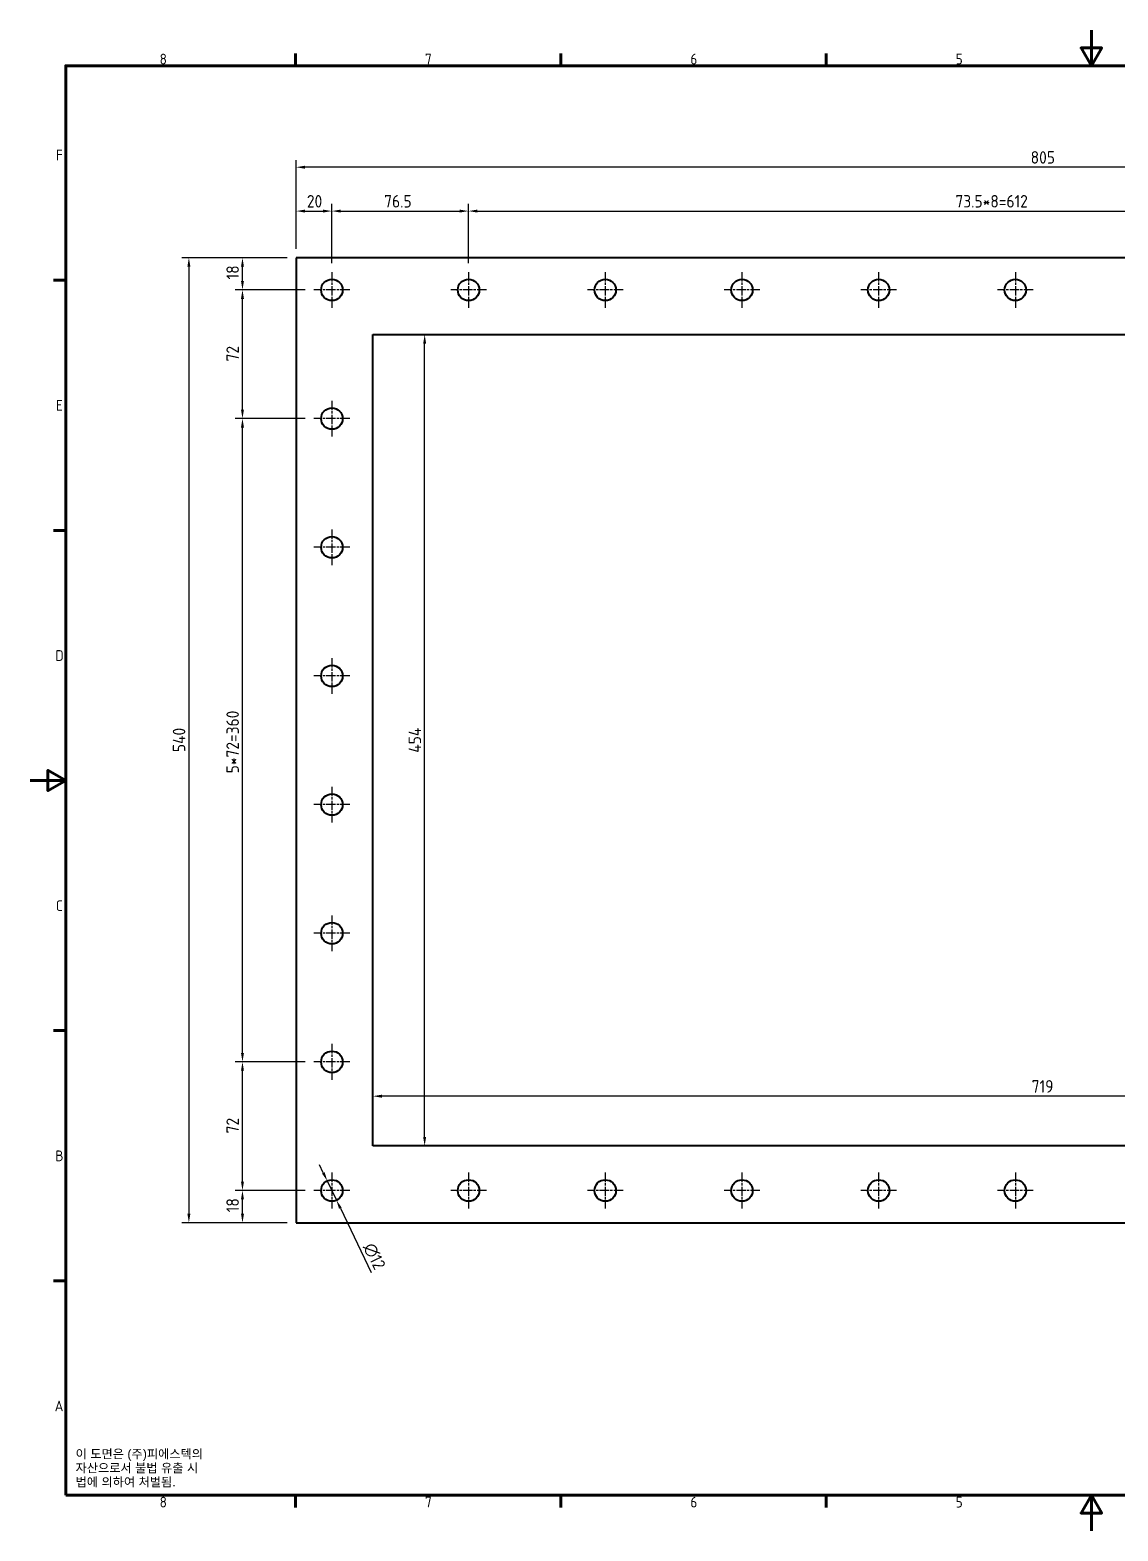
# Model space of a CAD drawing. Header units: millimetres. Extents: x 0 to 1188, y 0 to 840.
# Drawn here: x 0 to 609, y 0 to 840 of the extents above; entities that cross this region are included whole.
import ezdxf

# ---------------------------------------------------------------- set-up
doc = ezdxf.new("R2010")
doc.units = ezdxf.units.MM
doc.header["$LTSCALE"] = 2
doc.linetypes.add('CHAIN', pattern=[0.3543, 0.2362, -0.0295, 0.0591, -0.0295])
doc.layers.get('0').update_dxf_attribs({"color": 3, "lineweight": 25})
for name, color, linetype, lineweight in [('가시적인 것(ISO)', 3, 'Continuous', 40), ('경계(ISO)', 7, 'Continuous', 70), ('기호(ISO)', 5, 'Continuous', 25), ('중심 표식(ISO)', 1, 'Continuous', 25), ('치수(ISO)', 7, 'Continuous', 25)]:
    doc.layers.add(name, color=color, linetype=linetype, lineweight=lineweight)
doc.styles.add('문자 텍스트_M2B', font='isocp.shx')
doc.styles.add('문자 텍스트_PSTEK_POSCO', font='isocp.shx')
doc.styles.add('치수 텍스트_PSTEK_POSCO', font='isocp.shx')
doc.dimstyles.new('치수_PSTEK_POSCO', dxfattribs={"dimscale": 2, "dimtxt": 3.5, "dimasz": 2.5, "dimexe": 2, "dimexo": 2.5, "dimgap": 1, "dimtad": 1, "dimrnd": 1e-08, "dimdsep": 46, "dimtxsty": '치수 텍스트_PSTEK_POSCO', "dimcen": 0.09, "dimdle": 10, "dimclrd": 7, "dimclre": 7, "dimclrt": 2, "dimadec": 1, "dimazin": 2, "dimtfac": 1, "dimtmove": 0, "dimatfit": 3, "dimfxl": 0, "dimtolj": 1, "dimlwd": -1, "dimlwe": -1, "dimarcsym": 0})

# ---------------------------------------------------------------- blocks, each defined once
blk = doc.blocks.new('경계 Default Border')
at = {"layer": '경계(ISO)'}
for p, q in [((74.25, 410), (74.25, 413.4)), ((148.5, 410), (148.5, 413.4)), ((222.75, 410), (222.75, 413.4)), ((10, 350), (6.6, 350)), ((10, 280), (6.6, 280)), ((10, 140), (6.6, 140)), ((10, 70), (6.6, 70)), ((74.25, 10), (74.25, 6.6)), ((148.5, 10), (148.5, 6.6)), ((222.75, 10), (222.75, 6.6))]:
    blk.add_line(p, q, dxfattribs=at)
at = {"layer": '경계(ISO)', "flags": 128}
for points in [[(297, 420), (297, 410), (294.11, 415), (299.89, 415), (297, 410)], [(10, 10), (10, 410), (584, 410), (584, 10), (10, 10)], [(0, 210), (10, 210), (5, 212.89), (5, 207.11), (10, 210)], [(297, 0), (297, 10), (294.11, 5), (299.89, 5), (297, 10)]]:
    blk.add_lwpolyline(points, dxfattribs=at)
at = {"layer": '경계(ISO)', "color": 2, "char_height": 3, "attachment_point": 7, "style": '문자 텍스트_M2B'}
for s, insert in [('8', (36.27, 410.37)), ('7', (110.52, 410.39)), ('6', (184.77, 410.37)), ('5', (259.02, 410.37)), ('F', (7.24, 383.5)), ('E', (7.24, 313.47)), ('D', (7.08, 243.47)), ('C', (7.24, 173.47)), ('B', (7.08, 103.47)), ('A', (6.91, 33.49)), ('8', (36.27, 6.57)), ('7', (110.52, 6.59)), ('6', (184.77, 6.57)), ('5', (259.02, 6.57))]:
    blk.add_mtext(s, dxfattribs=dict(at, insert=insert))
blk = doc.blocks.new('*D22')
at = {"layer": 'Defpoints', "color": 0, "transparency": 16777216}
for p in [(168.9, 738.66), (148.9, 712.54), (168.9, 704.54)]:
    blk.add_point(p, dxfattribs=at)
at = {"layer": '치수(ISO)', "color": 7, "transparency": 16777216}
for p, q in [((148.9, 717.54), (148.9, 742.66)), ((168.9, 709.54), (168.9, 742.66)), ((153.9, 738.66), (163.9, 738.66))]:
    blk.add_line(p, q, dxfattribs=at)
for points in [[(153.9, 739.49), (153.9, 737.83), (148.9, 738.66)], [(163.9, 739.49), (163.9, 737.83), (168.9, 738.66)]]:
    blk.add_solid(points, dxfattribs=at)
at = {"layer": '치수(ISO)', "color": 2, "transparency": 16777216, "insert": (154.94, 744.16), "char_height": 7, "attachment_point": 4, "style": '치수 텍스트_PSTEK_POSCO'}
blk.add_mtext('\\A1;20', dxfattribs=at)
blk = doc.blocks.new('*D23')
at = {"layer": 'Defpoints', "color": 0, "transparency": 16777216}
for p in [(245.4, 738.66), (168.9, 704.54), (245.4, 704.54)]:
    blk.add_point(p, dxfattribs=at)
at = {"layer": '치수(ISO)', "color": 7, "transparency": 16777216}
for p, q in [((168.9, 709.54), (168.9, 742.66)), ((245.4, 709.54), (245.4, 742.66)), ((173.9, 738.66), (240.4, 738.66))]:
    blk.add_line(p, q, dxfattribs=at)
for points in [[(173.9, 739.49), (173.9, 737.83), (168.9, 738.66)], [(240.4, 739.49), (240.4, 737.83), (245.4, 738.66)]]:
    blk.add_solid(points, dxfattribs=at)
at = {"layer": '치수(ISO)', "color": 2, "transparency": 16777216, "insert": (198.18, 744.16), "char_height": 7, "attachment_point": 4, "style": '치수 텍스트_PSTEK_POSCO'}
blk.add_mtext('\\A1;76.5', dxfattribs=at)
blk = doc.blocks.new('*D24')
at = {"layer": 'Defpoints', "color": 0, "transparency": 16777216}
for p in [(857.4, 738.66), (245.4, 704.54), (857.4, 704.54)]:
    blk.add_point(p, dxfattribs=at)
at = {"layer": '치수(ISO)', "color": 7, "transparency": 16777216}
for p, q in [((245.4, 709.54), (245.4, 742.66)), ((857.4, 709.54), (857.4, 742.66)), ((250.4, 738.66), (852.4, 738.66))]:
    blk.add_line(p, q, dxfattribs=at)
for points in [[(250.4, 739.49), (250.4, 737.83), (245.4, 738.66)], [(852.4, 739.49), (852.4, 737.83), (857.4, 738.66)]]:
    blk.add_solid(points, dxfattribs=at)
at = {"layer": '치수(ISO)', "color": 2, "transparency": 16777216, "insert": (517.86, 744.16), "char_height": 7, "attachment_point": 4, "style": '치수 텍스트_PSTEK_POSCO'}
blk.add_mtext('\\A1;73.5*8=612', dxfattribs=at)
blk = doc.blocks.new('*D27')
at = {"layer": 'Defpoints', "color": 0, "transparency": 16777216}
for p in [(118.89, 190.54), (158.9, 190.54), (148.9, 172.54)]:
    blk.add_point(p, dxfattribs=at)
at = {"layer": '치수(ISO)', "color": 7, "transparency": 16777216}
for p, q in [((153.9, 190.54), (114.89, 190.54)), ((118.89, 177.54), (118.89, 185.54)), ((143.9, 172.54), (114.89, 172.54))]:
    blk.add_line(p, q, dxfattribs=at)
for points in [[(118.06, 185.54), (119.73, 185.54), (118.89, 190.54)], [(118.06, 177.54), (119.73, 177.54), (118.89, 172.54)]]:
    blk.add_solid(points, dxfattribs=at)
at = {"layer": '치수(ISO)', "color": 2, "transparency": 16777216, "insert": (113.39, 178.37), "char_height": 7, "attachment_point": 4, "rotation": 90, "style": '치수 텍스트_PSTEK_POSCO'}
blk.add_mtext('\\A1;18', dxfattribs=at)
blk = doc.blocks.new('*D28')
at = {"layer": 'Defpoints', "color": 0, "transparency": 16777216}
for p in [(118.89, 262.54), (158.9, 262.54), (158.9, 190.54)]:
    blk.add_point(p, dxfattribs=at)
at = {"layer": '치수(ISO)', "color": 7, "transparency": 16777216}
for p, q in [((153.9, 262.54), (114.89, 262.54)), ((118.89, 195.54), (118.89, 257.54)), ((153.9, 190.54), (114.89, 190.54))]:
    blk.add_line(p, q, dxfattribs=at)
for points in [[(118.06, 257.54), (119.73, 257.54), (118.89, 262.54)], [(118.06, 195.54), (119.73, 195.54), (118.89, 190.54)]]:
    blk.add_solid(points, dxfattribs=at)
at = {"layer": '치수(ISO)', "color": 2, "transparency": 16777216, "insert": (113.39, 222.5), "char_height": 7, "attachment_point": 4, "rotation": 90, "style": '치수 텍스트_PSTEK_POSCO'}
blk.add_mtext('\\A1;72', dxfattribs=at)
blk = doc.blocks.new('*D29')
at = {"layer": 'Defpoints', "color": 0, "transparency": 16777216}
for p in [(118.89, 622.54), (158.9, 622.54), (158.9, 262.54)]:
    blk.add_point(p, dxfattribs=at)
at = {"layer": '치수(ISO)', "color": 7, "transparency": 16777216}
for p, q in [((153.9, 622.54), (114.89, 622.54)), ((118.89, 267.54), (118.89, 617.54)), ((153.9, 262.54), (114.89, 262.54))]:
    blk.add_line(p, q, dxfattribs=at)
for points in [[(118.06, 617.54), (119.73, 617.54), (118.89, 622.54)], [(118.06, 267.54), (119.73, 267.54), (118.89, 262.54)]]:
    blk.add_solid(points, dxfattribs=at)
at = {"layer": '치수(ISO)', "color": 2, "transparency": 16777216, "insert": (113.39, 424), "char_height": 7, "attachment_point": 4, "rotation": 90, "style": '치수 텍스트_PSTEK_POSCO'}
blk.add_mtext('\\A1;5*72=360', dxfattribs=at)
blk = doc.blocks.new('*D30')
at = {"layer": 'Defpoints', "color": 0, "transparency": 16777216}
for p in [(118.89, 694.54), (158.9, 694.54), (158.9, 622.54)]:
    blk.add_point(p, dxfattribs=at)
at = {"layer": '치수(ISO)', "color": 7, "transparency": 16777216}
for p, q in [((153.9, 694.54), (114.89, 694.54)), ((118.89, 627.54), (118.89, 689.54)), ((153.9, 622.54), (114.89, 622.54))]:
    blk.add_line(p, q, dxfattribs=at)
for points in [[(118.06, 689.54), (119.73, 689.54), (118.89, 694.54)], [(118.06, 627.54), (119.73, 627.54), (118.89, 622.54)]]:
    blk.add_solid(points, dxfattribs=at)
at = {"layer": '치수(ISO)', "color": 2, "transparency": 16777216, "insert": (113.39, 654.5), "char_height": 7, "attachment_point": 4, "rotation": 90, "style": '치수 텍스트_PSTEK_POSCO'}
blk.add_mtext('\\A1;72', dxfattribs=at)
blk = doc.blocks.new('*D31')
at = {"layer": 'Defpoints', "color": 0, "transparency": 16777216}
for p in [(118.89, 712.54), (148.9, 712.54), (158.9, 694.54)]:
    blk.add_point(p, dxfattribs=at)
at = {"layer": '치수(ISO)', "color": 7, "transparency": 16777216}
for p, q in [((143.9, 712.54), (114.89, 712.54)), ((118.89, 699.54), (118.89, 707.54)), ((153.9, 694.54), (114.89, 694.54))]:
    blk.add_line(p, q, dxfattribs=at)
for points in [[(118.06, 707.54), (119.73, 707.54), (118.89, 712.54)], [(118.06, 699.54), (119.73, 699.54), (118.89, 694.54)]]:
    blk.add_solid(points, dxfattribs=at)
at = {"layer": '치수(ISO)', "color": 2, "transparency": 16777216, "insert": (113.39, 700.41), "char_height": 7, "attachment_point": 4, "rotation": 90, "style": '치수 텍스트_PSTEK_POSCO'}
blk.add_mtext('\\A1;18', dxfattribs=at)
blk = doc.blocks.new('*D32')
at = {"layer": 'Defpoints', "color": 0, "transparency": 16777216}
for p in [(148.9, 712.54), (88.9, 172.54), (148.9, 172.54)]:
    blk.add_point(p, dxfattribs=at)
at = {"layer": '치수(ISO)', "color": 7, "transparency": 16777216}
for p, q in [((143.9, 712.54), (84.9, 712.54)), ((88.9, 707.54), (88.9, 177.54)), ((143.9, 172.54), (84.9, 172.54))]:
    blk.add_line(p, q, dxfattribs=at)
for points in [[(88.07, 707.54), (89.74, 707.54), (88.9, 712.54)], [(88.07, 177.54), (89.74, 177.54), (88.9, 172.54)]]:
    blk.add_solid(points, dxfattribs=at)
at = {"layer": '치수(ISO)', "color": 2, "transparency": 16777216, "insert": (83.4, 435.88), "char_height": 7, "attachment_point": 4, "rotation": 90, "style": '치수 텍스트_PSTEK_POSCO'}
blk.add_mtext('\\A1;540', dxfattribs=at)
blk = doc.blocks.new('*D33')
at = {"layer": 'Defpoints', "color": 0, "transparency": 16777216}
for p in [(148.9, 763.21), (148.9, 712.54), (953.9, 712.54)]:
    blk.add_point(p, dxfattribs=at)
at = {"layer": '치수(ISO)', "color": 7, "transparency": 16777216}
for p, q in [((148.9, 717.54), (148.9, 767.21)), ((953.9, 717.54), (953.9, 767.21)), ((948.9, 763.21), (153.9, 763.21))]:
    blk.add_line(p, q, dxfattribs=at)
for points in [[(153.9, 764.05), (153.9, 762.38), (148.9, 763.21)], [(948.9, 764.05), (948.9, 762.38), (953.9, 763.21)]]:
    blk.add_solid(points, dxfattribs=at)
at = {"layer": '치수(ISO)', "color": 2, "transparency": 16777216, "insert": (559.96, 768.71), "char_height": 7, "attachment_point": 4, "style": '치수 텍스트_PSTEK_POSCO'}
blk.add_mtext('\\A1;805', dxfattribs=at)
blk = doc.blocks.new('*D34')
at = {"layer": 'Defpoints', "color": 0, "transparency": 16777216}
for p in [(191.9, 669.54), (220.84, 669.54), (191.9, 215.54)]:
    blk.add_point(p, dxfattribs=at)
at = {"layer": '치수(ISO)', "color": 7, "transparency": 16777216}
for p, q in [((196.9, 669.54), (224.84, 669.54)), ((220.84, 220.54), (220.84, 664.54)), ((196.9, 215.54), (224.84, 215.54))]:
    blk.add_line(p, q, dxfattribs=at)
for points in [[(220.01, 664.54), (221.67, 664.54), (220.84, 669.54)], [(220.01, 220.54), (221.67, 220.54), (220.84, 215.54)]]:
    blk.add_solid(points, dxfattribs=at)
at = {"layer": '치수(ISO)', "color": 2, "transparency": 16777216, "insert": (215.34, 435.54), "char_height": 7, "attachment_point": 4, "rotation": 90, "style": '치수 텍스트_PSTEK_POSCO'}
blk.add_mtext('\\A1;454', dxfattribs=at)
blk = doc.blocks.new('*D35')
at = {"layer": 'Defpoints', "color": 0, "transparency": 16777216}
for p in [(191.9, 243.32), (191.9, 215.54), (910.9, 215.54)]:
    blk.add_point(p, dxfattribs=at)
at = {"layer": '치수(ISO)', "color": 7, "transparency": 16777216}
for p, q in [((191.9, 220.54), (191.9, 247.32)), ((910.9, 220.54), (910.9, 247.32)), ((905.9, 243.32), (196.9, 243.32))]:
    blk.add_line(p, q, dxfattribs=at)
for points in [[(196.9, 244.16), (196.9, 242.49), (191.9, 243.32)], [(905.9, 244.16), (905.9, 242.49), (910.9, 243.32)]]:
    blk.add_solid(points, dxfattribs=at)
at = {"layer": '치수(ISO)', "color": 2, "transparency": 16777216, "insert": (560.55, 248.82), "char_height": 7, "attachment_point": 4, "style": '치수 텍스트_PSTEK_POSCO'}
blk.add_mtext('\\A1;719', dxfattribs=at)
blk = doc.blocks.new('*D37')
at = {"layer": 'Defpoints', "color": 0, "transparency": 16777216}
for p in [(166.31, 195.94), (171.5, 185.13)]:
    blk.add_point(p, dxfattribs=at)
at = {"layer": '치수(ISO)', "color": 7, "transparency": 16777216}
for p, q in [((164.14, 200.45), (161.98, 204.96)), ((166.31, 195.94), (171.5, 185.13)), ((173.66, 180.62), (190.96, 144.59))]:
    blk.add_line(p, q, dxfattribs=at)
for points in [[(164.89, 200.81), (163.39, 200.09), (166.31, 195.94)], [(174.42, 180.98), (172.91, 180.26), (171.5, 185.13)]]:
    blk.add_solid(points, dxfattribs=at)
at = {"layer": '치수(ISO)', "color": 2, "transparency": 16777216, "insert": (189.42, 160.51), "char_height": 7, "attachment_point": 4, "rotation": 295.64396, "style": '치수 텍스트_PSTEK_POSCO'}
blk.add_mtext('\\A1;∅12', dxfattribs=at)

msp = doc.modelspace()

# ---------------------------------------------------------------- linework, layer by layer
at = {"layer": '가시적인 것(ISO)'}
for p, q in [((148.904, 712.535), (148.904, 172.535)), ((953.904, 712.535), (148.904, 712.535)), ((191.904, 669.535), (910.904, 669.535)), ((191.904, 215.535), (191.904, 669.535)), ((910.904, 215.535), (191.904, 215.535)), ((148.904, 172.535), (953.904, 172.535))]:
    msp.add_line(p, q, dxfattribs=at)
for centre in [(168.904, 694.535), (245.404, 694.535), (321.904, 694.535), (398.404, 694.535), (474.904, 694.535), (551.404, 694.535), (168.904, 622.535), (168.904, 550.535), (168.904, 478.535), (168.904, 406.535), (168.904, 334.535), (168.904, 262.535), (168.904, 190.535), (245.404, 190.535), (321.904, 190.535), (398.404, 190.535), (474.904, 190.535), (551.404, 190.535)]:
    msp.add_circle(centre, 6, dxfattribs=at)
at = {"layer": '중심 표식(ISO)', "linetype": 'CHAIN', "ltscale": 11.111974}
for p, q in [((168.904, 704.535), (168.904, 684.535)), ((245.404, 704.535), (245.404, 684.535)), ((321.904, 704.535), (321.904, 684.535)), ((398.404, 704.535), (398.404, 684.535)), ((474.904, 704.535), (474.904, 684.535)), ((551.404, 704.535), (551.404, 684.535)), ((178.904, 694.535), (158.904, 694.535)), ((255.404, 694.535), (235.404, 694.535)), ((331.904, 694.535), (311.904, 694.535)), ((408.404, 694.535), (388.404, 694.535)), ((484.904, 694.535), (464.904, 694.535)), ((561.404, 694.535), (541.404, 694.535)), ((168.904, 632.535), (168.904, 612.535)), ((178.904, 622.535), (158.904, 622.535)), ((168.904, 560.535), (168.904, 540.535)), ((178.904, 550.535), (158.904, 550.535)), ((168.904, 488.535), (168.904, 468.535)), ((178.904, 478.535), (158.904, 478.535)), ((168.904, 416.535), (168.904, 396.535)), ((178.904, 406.535), (158.904, 406.535)), ((168.904, 344.535), (168.904, 324.535)), ((178.904, 334.535), (158.904, 334.535)), ((168.904, 272.535), (168.904, 252.535)), ((178.904, 262.535), (158.904, 262.535)), ((168.904, 200.535), (168.904, 180.535)), ((245.404, 200.535), (245.404, 180.535)), ((321.904, 200.535), (321.904, 180.535)), ((398.404, 200.535), (398.404, 180.535)), ((474.904, 200.535), (474.904, 180.535)), ((551.404, 200.535), (551.404, 180.535)), ((178.904, 190.535), (158.904, 190.535)), ((255.404, 190.535), (235.404, 190.535)), ((331.904, 190.535), (311.904, 190.535)), ((408.404, 190.535), (388.404, 190.535)), ((484.904, 190.535), (464.904, 190.535)), ((561.404, 190.535), (541.404, 190.535))]:
    msp.add_line(p, q, dxfattribs=at)

# ---------------------------------------------------------------- block references
at = {"xscale": 2, "yscale": 2, "zscale": 2}
msp.add_blockref('경계 Default Border', (0, 0), dxfattribs=at)

# ---------------------------------------------------------------- texts
at = {"layer": '기호(ISO)', "color": 2, "insert": (25.51, 35.029), "char_height": 5, "width": 78.61221, "attachment_point": 4, "line_spacing_factor": 0.944221, "style": '문자 텍스트_PSTEK_POSCO'}
msp.add_mtext('{\\fArial|b0|i0;\\H5.0000;이 도면은 (주)피에스텍의\\P자산으로서 불법 유출 시 \\P법에 의하여 처벌됨.}', dxfattribs=at)

# ---------------------------------------------------------------- dimensions: what is measured, and where the dimension line sits
at = {"layer": '치수(ISO)', "color": 7}
for base, p1, p2, angle, picture, middle in [((148.904, 763.215), (953.904, 712.535), (148.904, 712.535), 180, '*D33', (566.404, 763.215)), ((168.904, 738.661), (148.904, 712.535), (168.904, 704.535), 180, '*D22', (158.884, 738.661)), ((245.404, 738.661), (168.904, 704.535), (245.404, 704.535), 180, '*D23', (205.674, 738.661)), ((88.904, 172.535), (148.904, 712.535), (148.904, 172.535), 90, '*D32', (88.904, 442.535)), ((118.895, 712.535), (158.904, 694.535), (148.904, 712.535), 90, '*D31', (118.895, 703.555)), ((118.895, 694.535), (158.904, 622.535), (158.904, 694.535), 90, '*D30', (118.895, 658.555)), ((220.84, 669.535), (191.904, 215.535), (191.904, 669.535), 90, '*D34', (220.84, 442.535)), ((118.895, 262.535), (158.904, 190.535), (158.904, 262.535), 90, '*D28', (118.895, 226.555)), ((191.904, 243.322), (910.904, 215.535), (191.904, 215.535), 180, '*D35', (566.404, 243.322)), ((118.895, 190.535), (148.904, 172.535), (158.904, 190.535), 90, '*D27', (118.895, 181.515))]:
    dim = msp.add_linear_dim(base=base, p1=p1, p2=p2, angle=angle, dimstyle='치수_PSTEK_POSCO', override={"dimdec": 2, "dimtp": 0, "dimtm": 0, "dimtdec": 2, "dimtofl": 0, "dimatfit": 1}, dxfattribs=at)
    dim.commit()
    dim.dimension.update_dxf_attribs({"geometry": picture, "text_midpoint": middle, "dimtype": 160})
for base, p1, p2, angle, text, picture, middle in [((857.404, 738.661), (245.404, 704.535), (857.404, 704.535), 180, '73.5*8=<>', '*D24', (539.424, 738.661)), ((118.895, 622.535), (158.904, 262.535), (158.904, 622.535), 90, '5*72=<>', '*D29', (118.895, 442.555))]:
    dim = msp.add_linear_dim(base=base, p1=p1, p2=p2, angle=angle, text=text, dimstyle='치수_PSTEK_POSCO', override={"dimdec": 2, "dimtp": 0, "dimtm": 0, "dimtdec": 2, "dimtofl": 0, "dimatfit": 1}, dxfattribs=at)
    dim.commit()
    dim.dimension.update_dxf_attribs({"geometry": picture, "text_midpoint": middle, "dimtype": 160})
dim = msp.add_diameter_dim_2p(p1=(166.307, 195.944), p2=(171.501, 185.126), dimstyle='치수_PSTEK_POSCO', override={"dimdec": 2, "dimlfac": 1, "dimtp": 0, "dimtm": 0, "dimtdec": 2, "dimatfit": 2}, dxfattribs=at)
dim.commit()
dim.dimension.update_dxf_attribs({"geometry": '*D37', "text_midpoint": (187.278, 152.261), "dimtype": 163})

doc.saveas('drawing.dxf')
